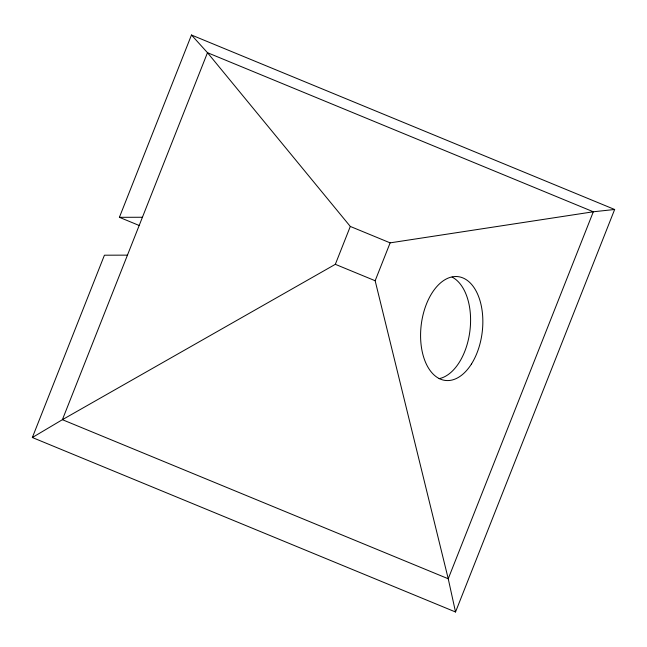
<?xml version="1.0" encoding="UTF-8"?>
<svg xmlns="http://www.w3.org/2000/svg" width="647" height="647" viewBox="0 0 647 647"><rect width="100%" height="100%" fill="white"/><g stroke="black" fill="none" stroke-linecap="round" stroke-linejoin="round"><path stroke-width="0.97" d="M139 225.407L119.404 217.319L191.472 35.011L614.65 209.482L455.528 611.989L32.35 437.518L104.426 255.201L127.451 255.136M32.35 437.518L62.395 419.685L335.332 264.324L350.302 226.442L207.485 52.698L191.472 35.011M455.528 611.989L448.234 578.766L375.155 280.741L390.133 242.86L593.323 211.779L614.65 209.482M119.404 217.319L142.429 217.255M350.302 226.442L390.133 242.86M335.332 264.324L375.155 280.741M452.116 277.102A52.278 30.7 -83 0 1 469.868 331.272A52.278 30.7 -83 0 1 439.078 378.673M207.485 52.698L62.395 419.685L448.234 578.766L593.323 211.779L207.485 52.698M471.437 364.026A52.278 30.7 -83 0 0 462.71 277.846A52.278 30.7 -83 0 0 420.987 343.743A52.278 30.7 -83 0 0 471.437 364.026"/></g></svg>
